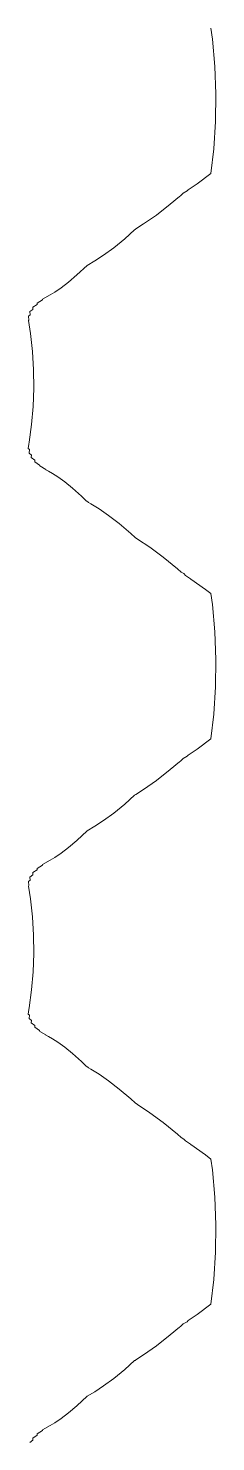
# Model space of a CAD drawing. Header units: millimetres. Extents: x -1 to 1, y -50 to 52.
# Drawn here: x 0.633 to 0.965, y 49.128 to 51.628 of the extents above; entities that cross this region are included whole.
import ezdxf

# ---------------------------------------------------------------- set-up
doc = ezdxf.new("R2010")
doc.units = ezdxf.units.MM
doc.layers.add('rack2', color=7, linetype='CONTINUOUS', lineweight=0)

msp = doc.modelspace()

# ---------------------------------------------------------------- linework, layer by layer
at = {"layer": 'rack2'}
for p, q in [((0.959, 51.6088), (0.9563, 51.6282)), ((0.9633, 51.5606), (0.959, 51.6088)), ((0.9651, 51.512), (0.9633, 51.5606)), ((0.9645, 51.4634), (0.9651, 51.512)), ((0.9614, 51.4149), (0.9645, 51.4634)), ((0.9565, 51.3716), (0.9614, 51.4149)), ((0.9161, 51.3425), (0.9321, 51.3533)), ((0.9321, 51.3533), (0.9565, 51.3716)), ((0.8846, 51.317), (0.9007, 51.3308)), ((0.9007, 51.3308), (0.9028, 51.332)), ((0.9028, 51.332), (0.9075, 51.3365)), ((0.9075, 51.3365), (0.9142, 51.3405)), ((0.9142, 51.3405), (0.9161, 51.3425)), ((0.8601, 51.2979), (0.8846, 51.317)), ((0.8233, 51.2732), (0.8372, 51.282)), ((0.8372, 51.282), (0.8601, 51.2979)), ((0.7843, 51.2401), (0.804, 51.256)), ((0.804, 51.256), (0.8214, 51.2717)), ((0.8214, 51.2717), (0.8222, 51.2721)), ((0.8222, 51.2721), (0.8233, 51.2732)), ((0.7507, 51.2167), (0.7664, 51.227)), ((0.7664, 51.227), (0.7843, 51.2401)), ((0.7192, 51.1918), (0.7373, 51.2088)), ((0.7373, 51.2088), (0.7507, 51.2167)), ((0.6912, 51.1692), (0.7042, 51.1792)), ((0.7042, 51.1792), (0.7192, 51.1918)), ((0.6584, 51.1491), (0.672, 51.1566)), ((0.672, 51.1566), (0.6803, 51.1617)), ((0.6803, 51.1617), (0.6912, 51.1692)), ((0.636, 51.127), (0.6411, 51.1309)), ((0.6363, 51.1216), (0.636, 51.127)), ((0.6411, 51.1347), (0.6485, 51.1398)), ((0.6411, 51.1309), (0.6411, 51.1347)), ((0.6485, 51.1421), (0.6583, 51.1481)), ((0.6485, 51.1398), (0.6485, 51.1421)), ((0.6583, 51.1481), (0.6584, 51.1491)), ((0.6331, 51.1111), (0.6341, 51.1121)), ((0.6368, 51.0883), (0.6331, 51.1111)), ((0.6333, 51.1191), (0.6363, 51.1216)), ((0.6341, 51.1121), (0.6333, 51.1191)), ((0.6404, 51.0565), (0.6368, 51.0883)), ((0.6425, 51.0242), (0.6404, 51.0565)), ((0.6429, 50.9917), (0.6425, 51.0242)), ((0.6416, 50.9593), (0.6429, 50.9917)), ((0.6388, 50.9273), (0.6416, 50.9593)), ((0.6344, 50.8959), (0.6388, 50.9273)), ((0.6329, 50.8847), (0.634, 50.8925)), ((0.6349, 50.8829), (0.6329, 50.8847)), ((0.6338, 50.8926), (0.6344, 50.8959)), ((0.634, 50.8925), (0.6338, 50.8926)), ((0.6344, 50.8767), (0.6349, 50.8829)), ((0.6384, 50.8734), (0.6344, 50.8767)), ((0.6382, 50.8688), (0.6384, 50.8734)), ((0.6445, 50.8643), (0.6382, 50.8688)), ((0.6445, 50.8613), (0.6445, 50.8643)), ((0.6531, 50.8557), (0.6445, 50.8613)), ((0.6532, 50.854), (0.6531, 50.8557)), ((0.6641, 50.8477), (0.6532, 50.854)), ((0.6642, 50.8473), (0.6641, 50.8477)), ((0.6688, 50.8449), (0.6642, 50.8473)), ((0.6758, 50.8409), (0.6688, 50.8449)), ((0.6854, 50.8346), (0.6758, 50.8409)), ((0.6975, 50.8259), (0.6854, 50.8346)), ((0.7115, 50.8146), (0.6975, 50.8259)), ((0.7272, 50.8006), (0.7115, 50.8146)), ((0.7356, 50.7923), (0.7272, 50.8006)), ((0.7386, 50.7905), (0.7356, 50.7923)), ((0.7396, 50.7895), (0.7386, 50.7905)), ((0.7437, 50.7873), (0.7396, 50.7895)), ((0.7583, 50.7782), (0.7437, 50.7873)), ((0.7751, 50.7665), (0.7583, 50.7782)), ((0.794, 50.752), (0.7751, 50.7665)), ((0.8144, 50.7346), (0.794, 50.752)), ((0.8221, 50.7273), (0.8144, 50.7346)), ((0.8266, 50.7247), (0.8221, 50.7273)), ((0.8484, 50.7102), (0.8266, 50.7247)), ((0.8721, 50.6927), (0.8484, 50.7102)), ((0.8974, 50.672), (0.8721, 50.6927)), ((0.9039, 50.6661), (0.8974, 50.672)), ((0.9083, 50.6636), (0.9039, 50.6661)), ((0.9116, 50.6603), (0.9083, 50.6636)), ((0.9205, 50.6546), (0.9116, 50.6603)), ((0.921, 50.6541), (0.9205, 50.6546)), ((0.9466, 50.6358), (0.921, 50.6541)), ((0.9563, 50.6282), (0.9466, 50.6358)), ((0.959, 50.6088), (0.9563, 50.6282)), ((0.9633, 50.5606), (0.959, 50.6088)), ((0.9651, 50.512), (0.9633, 50.5606)), ((0.9645, 50.4634), (0.9651, 50.512)), ((0.9614, 50.4149), (0.9645, 50.4634)), ((0.9565, 50.3716), (0.9614, 50.4149)), ((0.9161, 50.3425), (0.9321, 50.3533)), ((0.9321, 50.3533), (0.9565, 50.3716)), ((0.8846, 50.317), (0.9007, 50.3308)), ((0.9007, 50.3308), (0.9028, 50.332)), ((0.9028, 50.332), (0.9075, 50.3365)), ((0.9075, 50.3365), (0.9142, 50.3405)), ((0.9142, 50.3405), (0.9161, 50.3425)), ((0.8601, 50.2979), (0.8846, 50.317)), ((0.8233, 50.2732), (0.8372, 50.282)), ((0.8372, 50.282), (0.8601, 50.2979)), ((0.7843, 50.2401), (0.804, 50.256)), ((0.804, 50.256), (0.8214, 50.2717)), ((0.8214, 50.2717), (0.8222, 50.2721)), ((0.8222, 50.2721), (0.8233, 50.2732)), ((0.7507, 50.2167), (0.7664, 50.227)), ((0.7664, 50.227), (0.7843, 50.2401)), ((0.7192, 50.1918), (0.7373, 50.2088)), ((0.7373, 50.2088), (0.7507, 50.2167)), ((0.6912, 50.1692), (0.7042, 50.1792)), ((0.7042, 50.1792), (0.7192, 50.1918)), ((0.6584, 50.1491), (0.672, 50.1566)), ((0.672, 50.1566), (0.6803, 50.1617)), ((0.6803, 50.1617), (0.6912, 50.1692)), ((0.636, 50.127), (0.6411, 50.1309)), ((0.6363, 50.1216), (0.636, 50.127)), ((0.6411, 50.1347), (0.6485, 50.1398)), ((0.6411, 50.1309), (0.6411, 50.1347)), ((0.6485, 50.1421), (0.6583, 50.1481)), ((0.6485, 50.1398), (0.6485, 50.1421)), ((0.6583, 50.1481), (0.6584, 50.1491)), ((0.6331, 50.1111), (0.6341, 50.1121)), ((0.6368, 50.0883), (0.6331, 50.1111)), ((0.6333, 50.1191), (0.6363, 50.1216)), ((0.6341, 50.1121), (0.6333, 50.1191)), ((0.6404, 50.0565), (0.6368, 50.0883)), ((0.6425, 50.0242), (0.6404, 50.0565)), ((0.6429, 49.9917), (0.6425, 50.0242)), ((0.6416, 49.9593), (0.6429, 49.9917)), ((0.6388, 49.9273), (0.6416, 49.9593)), ((0.6344, 49.8959), (0.6388, 49.9273)), ((0.6329, 49.8847), (0.634, 49.8925)), ((0.6349, 49.8829), (0.6329, 49.8847)), ((0.6338, 49.8926), (0.6344, 49.8959)), ((0.634, 49.8925), (0.6338, 49.8926)), ((0.6344, 49.8767), (0.6349, 49.8829)), ((0.6384, 49.8734), (0.6344, 49.8767)), ((0.6382, 49.8688), (0.6384, 49.8734)), ((0.6445, 49.8643), (0.6382, 49.8688)), ((0.6445, 49.8613), (0.6445, 49.8643)), ((0.6531, 49.8557), (0.6445, 49.8613)), ((0.6532, 49.854), (0.6531, 49.8557)), ((0.6641, 49.8477), (0.6532, 49.854)), ((0.6642, 49.8473), (0.6641, 49.8477)), ((0.6688, 49.8449), (0.6642, 49.8473)), ((0.6758, 49.8409), (0.6688, 49.8449)), ((0.6854, 49.8346), (0.6758, 49.8409)), ((0.6975, 49.8259), (0.6854, 49.8346)), ((0.7115, 49.8146), (0.6975, 49.8259)), ((0.7272, 49.8006), (0.7115, 49.8146)), ((0.7356, 49.7923), (0.7272, 49.8006)), ((0.7386, 49.7905), (0.7356, 49.7923)), ((0.7396, 49.7895), (0.7386, 49.7905)), ((0.7437, 49.7873), (0.7396, 49.7895)), ((0.7583, 49.7782), (0.7437, 49.7873)), ((0.7751, 49.7665), (0.7583, 49.7782)), ((0.794, 49.752), (0.7751, 49.7665)), ((0.8144, 49.7346), (0.794, 49.752)), ((0.8221, 49.7273), (0.8144, 49.7346)), ((0.8266, 49.7247), (0.8221, 49.7273)), ((0.8484, 49.7102), (0.8266, 49.7247)), ((0.8721, 49.6927), (0.8484, 49.7102)), ((0.8974, 49.672), (0.8721, 49.6927)), ((0.9039, 49.6661), (0.8974, 49.672)), ((0.9083, 49.6636), (0.9039, 49.6661)), ((0.9116, 49.6603), (0.9083, 49.6636)), ((0.9205, 49.6546), (0.9116, 49.6603)), ((0.921, 49.6541), (0.9205, 49.6546)), ((0.9466, 49.6358), (0.921, 49.6541)), ((0.9563, 49.6282), (0.9466, 49.6358)), ((0.959, 49.6088), (0.9563, 49.6282)), ((0.9633, 49.5606), (0.959, 49.6088)), ((0.9651, 49.512), (0.9633, 49.5606)), ((0.9645, 49.4634), (0.9651, 49.512)), ((0.9614, 49.4149), (0.9645, 49.4634)), ((0.9565, 49.3716), (0.9614, 49.4149)), ((0.9161, 49.3425), (0.9321, 49.3533)), ((0.9321, 49.3533), (0.9565, 49.3716)), ((0.8846, 49.317), (0.9007, 49.3308)), ((0.9007, 49.3308), (0.9028, 49.332)), ((0.9028, 49.332), (0.9075, 49.3365)), ((0.9075, 49.3365), (0.9142, 49.3405)), ((0.9142, 49.3405), (0.9161, 49.3425)), ((0.8601, 49.2979), (0.8846, 49.317)), ((0.8233, 49.2732), (0.8372, 49.282)), ((0.8372, 49.282), (0.8601, 49.2979)), ((0.7843, 49.2401), (0.804, 49.256)), ((0.804, 49.256), (0.8214, 49.2717)), ((0.8214, 49.2717), (0.8222, 49.2721)), ((0.8222, 49.2721), (0.8233, 49.2732)), ((0.7507, 49.2167), (0.7664, 49.227)), ((0.7664, 49.227), (0.7843, 49.2401)), ((0.7192, 49.1918), (0.7373, 49.2088)), ((0.7373, 49.2088), (0.7507, 49.2167)), ((0.6912, 49.1692), (0.7042, 49.1792)), ((0.7042, 49.1792), (0.7192, 49.1918)), ((0.6584, 49.1491), (0.672, 49.1566)), ((0.672, 49.1566), (0.6803, 49.1617)), ((0.6803, 49.1617), (0.6912, 49.1692)), ((0.636, 49.127), (0.6411, 49.1309)), ((0.6411, 49.1347), (0.6485, 49.1398)), ((0.6411, 49.1309), (0.6411, 49.1347)), ((0.6485, 49.1421), (0.6583, 49.1481)), ((0.6485, 49.1398), (0.6485, 49.1421)), ((0.6583, 49.1481), (0.6584, 49.1491))]:
    msp.add_line(p, q, dxfattribs=at)

doc.saveas('drawing.dxf')
